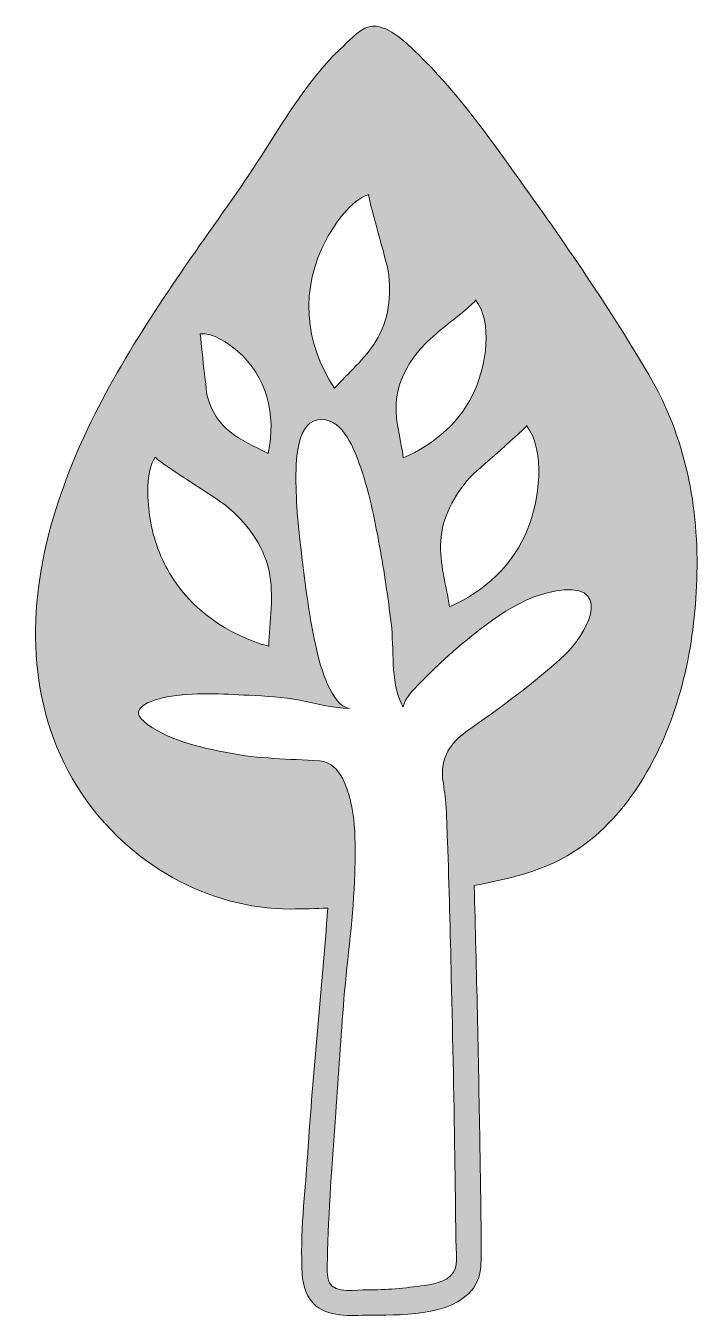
# Model space of a CAD drawing. Header units: inches. Extents: x -1 to 52, y 0 to 102.
import ezdxf

# ---------------------------------------------------------------- set-up
doc = ezdxf.new("R2010")
doc.units = ezdxf.units.IN
doc.header["$MEASUREMENT"] = 0
doc.layers.add('Layer 1', color=7, linetype='Continuous')

msp = doc.modelspace()

# ---------------------------------------------------------------- hatches: boundary and pattern name
at = {"layer": 'Layer 1', "true_color": 0x87961d}
h = msp.add_hatch(color=54, dxfattribs=at)
h.dxf.hatch_style = 2
edge = h.paths.add_edge_path()
edge.add_spline(control_points=[(20.12, 32.03), (21.13, 32.03), (22.1, 32.06), (23.04, 32.11), (22.58, 25.66), (21.88, 19.23), (21.46, 12.77), (21.25, 9.65), (20.84, 6.4), (21.03, 3.26), (21.08, 2.32), (21.37, 1.36), (22.13, 0.74), (23.29, -0.21), (25.18, 0.03), (26.59, 0.03), (29.12, 0.03), (33.5, -0.02), (34.8, 2.63), (35.17, 3.39), (35.12, 4.19), (35.13, 5.01), (35.14, 7.89), (35.08, 10.77), (35.03, 13.65), (34.92, 20.4), (34.78, 27.15), (34.58, 33.89), (37.77, 34.47), (40.81, 35.22), (43.42, 37.22), (45.39, 38.73), (46.97, 40.69), (48.21, 42.83), (50.83, 47.39), (51.98, 52.76), (52.14, 57.99), (52.32, 63.71), (51.26, 69.21), (48.33, 74.18), (45.04, 79.75), (41.31, 85.12), (37.53, 90.36), (35.28, 93.49), (32.97, 96.67), (30.19, 99.36), (29.3, 100.22), (27.96, 101.62), (26.6, 101.6), (25.73, 101.59), (24.86, 100.57), (24.27, 100.03), (23.07, 98.93), (22.03, 97.66), (21.07, 96.34), (19.22, 93.77), (17.66, 91.01), (15.84, 88.43), (13.91, 85.68), (11.95, 82.95), (10.1, 80.16), (6.41, 74.62), (3.04, 68.75), (1.24, 62.3), (-0.76, 55.16), (-0.6, 47.41), (3.67, 41.08), (7.32, 35.66), (13.52, 32.03), (20.12, 32.03)], knot_values=[0, 0, 0, 0, 1, 1, 1, 2, 2, 2, 3, 3, 3, 4, 4, 4, 5, 5, 5, 6, 6, 6, 7, 7, 7, 8, 8, 8, 9, 9, 9, 10, 10, 10, 11, 11, 11, 12, 12, 12, 13, 13, 13, 14, 14, 14, 15, 15, 15, 16, 16, 16, 17, 17, 17, 18, 18, 18, 19, 19, 19, 20, 20, 20, 21, 21, 21, 22, 22, 22, 23, 23, 23, 23], degree=3, periodic=1)
edge = h.paths.add_edge_path()
edge.add_spline(control_points=[(38.71, 70.12), (40.28, 68.09), (39.69, 64.19), (38.82, 62.01), (37.71, 59.19), (35.4, 57.03), (32.64, 55.84), (32.38, 57.55), (31.84, 59.27), (31.95, 61.01), (32.06, 62.9), (33, 64.64), (34.24, 66.03), (34.62, 66.45), (38.8, 70), (38.71, 70.12)], knot_values=[0, 0, 0, 0, 1, 1, 1, 2, 2, 2, 3, 3, 3, 4, 4, 4, 5, 5, 5, 5], degree=3, periodic=1)
edge = h.paths.add_edge_path()
edge.add_spline(control_points=[(29.29, 74.68), (30.06, 76.06), (31.24, 77.11), (32.47, 78.09), (32.64, 78.23), (34.79, 79.89), (34.69, 80.02), (36.1, 78.27), (35.47, 74.84), (34.67, 72.98), (33.6, 70.49), (31.47, 68.63), (29, 67.58), (28.61, 70.31), (27.79, 71.99), (29.29, 74.68)], knot_values=[0, 0, 0, 0, 1, 1, 1, 2, 2, 2, 3, 3, 3, 4, 4, 4, 5, 5, 5, 5], degree=3, periodic=1)
edge = h.paths.add_edge_path()
edge.add_spline(control_points=[(22.95, 84.82), (23.65, 86.09), (24.82, 87.83), (26.27, 88.34), (26.15, 88.29), (27.74, 82.82), (27.81, 82.3), (28.08, 80.41), (27.85, 78.42), (26.84, 76.78), (25.97, 75.37), (24.67, 74.28), (23.58, 73.06), (21.2, 76.63), (20.81, 80.93), (22.95, 84.82)], knot_values=[0, 0, 0, 0, 1, 1, 1, 2, 2, 2, 3, 3, 3, 4, 4, 4, 5, 5, 5, 5], degree=3, periodic=1)
edge = h.paths.add_edge_path()
edge.add_spline(control_points=[(15.93, 75.99), (18.22, 74.02), (19, 71.02), (18.35, 67.92), (16.09, 69.06), (14.23, 69.79), (13.54, 72.48), (13.46, 72.81), (12.98, 77.36), (12.99, 77.36), (14.01, 77.45), (15.2, 76.62), (15.93, 75.99)], knot_values=[0, 0, 0, 0, 1, 1, 1, 2, 2, 2, 3, 3, 3, 4, 4, 4, 4], degree=3, periodic=1)
edge = h.paths.add_edge_path()
edge.add_spline(control_points=[(9.43, 67.63), (9.35, 67.5), (14.48, 64.26), (14.98, 63.85), (16.59, 62.53), (17.96, 60.76), (18.41, 58.68), (18.83, 56.73), (18.45, 54.7), (18.39, 52.73), (15.18, 53.63), (12.28, 55.6), (10.57, 58.49), (9.75, 59.88), (9.2, 61.45), (9, 63.05), (8.82, 64.46), (8.66, 66.37), (9.43, 67.63)], knot_values=[0, 0, 0, 0, 1, 1, 1, 2, 2, 2, 3, 3, 3, 4, 4, 4, 5, 5, 5, 6, 6, 6, 6], degree=3, periodic=1)
edge = h.paths.add_edge_path()
edge.add_spline(control_points=[(10.35, 48.74), (12.46, 49.14), (14.71, 48.98), (16.83, 48.87), (18.16, 48.81), (19.51, 48.74), (20.83, 48.48), (22.13, 48.23), (23.41, 47.86), (24.75, 47.82), (23.31, 48.1), (22.47, 51.11), (22.18, 52.39), (21.68, 54.54), (21.38, 56.75), (21.11, 58.94), (20.84, 61.05), (20.58, 63.19), (20.54, 65.32), (20.52, 66.66), (20.42, 70.26), (22.22, 70.58), (24.06, 70.9), (25.03, 68.51), (25.5, 67.19), (26.27, 65.07), (26.73, 62.84), (27.13, 60.62), (27.5, 58.61), (27.79, 56.58), (28.04, 54.55), (28.29, 52.52), (27.96, 50.06), (28.85, 48.2), (28.89, 48.12), (28.93, 48.04), (28.98, 47.96), (29.17, 48.78), (30.05, 49.55), (30.61, 50.13), (31.41, 50.96), (32.26, 51.76), (33.14, 52.51), (35.52, 54.52), (38.43, 56.92), (41.67, 57.17), (45.53, 57.46), (43.32, 53.55), (41.76, 52.08), (39.37, 49.84), (36.6, 47.88), (33.93, 45.98), (32.72, 45.13), (31.97, 43.96), (32.1, 42.43), (32.16, 41.74), (32.31, 41.07), (32.35, 40.38), (32.41, 39.38), (32.45, 38.37), (32.48, 37.37), (32.61, 33.79), (32.7, 30.2), (32.78, 26.62), (32.9, 21.61), (33, 16.61), (33.07, 11.6), (33.1, 9.77), (33.13, 7.94), (33.13, 6.11), (33.14, 5.39), (33.28, 4.46), (33.1, 3.76), (32.83, 2.73), (31.54, 2.49), (30.65, 2.37), (29.15, 2.16), (27.63, 2), (26.11, 2.02), (25.41, 2.03), (23.56, 1.72), (23.18, 2.57), (22.94, 3.1), (23, 3.79), (23.01, 4.36), (23.08, 8.23), (23.4, 12.1), (23.67, 15.96), (23.88, 18.96), (24.08, 21.96), (24.32, 24.96), (24.58, 28.25), (25.09, 31.51), (25.17, 34.83), (25.23, 37.22), (25.33, 40.08), (24.22, 42.28), (23.85, 43.01), (23.25, 43.65), (22.38, 43.7), (19.96, 43.86), (17.61, 43.86), (15.21, 44.33), (13.04, 44.75), (10.25, 45.36), (8.53, 46.82), (7.18, 47.96), (9.54, 48.59), (10.35, 48.74)], knot_values=[0, 0, 0, 0, 1, 1, 1, 2, 2, 2, 3, 3, 3, 4, 4, 4, 5, 5, 5, 6, 6, 6, 7, 7, 7, 8, 8, 8, 9, 9, 9, 10, 10, 10, 11, 11, 11, 12, 12, 12, 13, 13, 13, 14, 14, 14, 15, 15, 15, 16, 16, 16, 17, 17, 17, 18, 18, 18, 19, 19, 19, 20, 20, 20, 21, 21, 21, 22, 22, 22, 23, 23, 23, 24, 24, 24, 25, 25, 25, 26, 26, 26, 27, 27, 27, 28, 28, 28, 29, 29, 29, 30, 30, 30, 31, 31, 31, 32, 32, 32, 33, 33, 33, 34, 34, 34, 35, 35, 35, 36, 36, 36, 36], degree=3, periodic=1)

# ---------------------------------------------------------------- linework, layer by layer
at = {"layer": 'Layer 1', "lineweight": 0}
for points, knots in [([(20.12, 32.03), (21.13, 32.03), (22.1, 32.06), (23.04, 32.11), (22.58, 25.66), (21.88, 19.23), (21.46, 12.77), (21.25, 9.65), (20.84, 6.4), (21.03, 3.26), (21.08, 2.32), (21.37, 1.36), (22.13, 0.74), (23.29, -0.21), (25.18, 0.03), (26.59, 0.03), (29.12, 0.03), (33.5, -0.02), (34.8, 2.63), (35.17, 3.39), (35.12, 4.19), (35.13, 5.01), (35.14, 7.89), (35.08, 10.77), (35.03, 13.65), (34.92, 20.4), (34.78, 27.15), (34.58, 33.89), (37.77, 34.47), (40.81, 35.22), (43.42, 37.22), (45.39, 38.73), (46.97, 40.69), (48.21, 42.83), (50.83, 47.39), (51.98, 52.76), (52.14, 57.99), (52.32, 63.71), (51.26, 69.21), (48.33, 74.18), (45.04, 79.75), (41.31, 85.12), (37.53, 90.36), (35.28, 93.49), (32.97, 96.67), (30.19, 99.36), (29.3, 100.22), (27.96, 101.62), (26.6, 101.6), (25.73, 101.59), (24.86, 100.57), (24.27, 100.03), (23.07, 98.93), (22.03, 97.66), (21.07, 96.34), (19.22, 93.77), (17.66, 91.01), (15.84, 88.43), (13.91, 85.68), (11.95, 82.95), (10.1, 80.16), (6.41, 74.62), (3.04, 68.75), (1.24, 62.3), (-0.76, 55.16), (-0.6, 47.41), (3.67, 41.08), (7.32, 35.66), (13.52, 32.03), (20.12, 32.03)], [0, 0, 0, 0, 1, 1, 1, 2, 2, 2, 3, 3, 3, 4, 4, 4, 5, 5, 5, 6, 6, 6, 7, 7, 7, 8, 8, 8, 9, 9, 9, 10, 10, 10, 11, 11, 11, 12, 12, 12, 13, 13, 13, 14, 14, 14, 15, 15, 15, 16, 16, 16, 17, 17, 17, 18, 18, 18, 19, 19, 19, 20, 20, 20, 21, 21, 21, 22, 22, 22, 23, 23, 23, 23]), ([(22.95, 84.82), (23.65, 86.09), (24.82, 87.83), (26.27, 88.34), (26.15, 88.29), (27.74, 82.82), (27.81, 82.3), (28.08, 80.41), (27.85, 78.42), (26.84, 76.78), (25.97, 75.37), (24.67, 74.28), (23.58, 73.06), (21.2, 76.63), (20.81, 80.93), (22.95, 84.82)], [0, 0, 0, 0, 1, 1, 1, 2, 2, 2, 3, 3, 3, 4, 4, 4, 5, 5, 5, 5]), ([(29.29, 74.68), (30.06, 76.06), (31.24, 77.11), (32.47, 78.09), (32.64, 78.23), (34.79, 79.89), (34.69, 80.02), (36.1, 78.27), (35.47, 74.84), (34.67, 72.98), (33.6, 70.49), (31.47, 68.63), (29, 67.58), (28.61, 70.31), (27.79, 71.99), (29.29, 74.68)], [0, 0, 0, 0, 1, 1, 1, 2, 2, 2, 3, 3, 3, 4, 4, 4, 5, 5, 5, 5]), ([(15.93, 75.99), (18.22, 74.02), (19, 71.02), (18.35, 67.92), (16.09, 69.06), (14.23, 69.79), (13.54, 72.48), (13.46, 72.81), (12.98, 77.36), (12.99, 77.36), (14.01, 77.45), (15.2, 76.62), (15.93, 75.99)], [0, 0, 0, 0, 1, 1, 1, 2, 2, 2, 3, 3, 3, 4, 4, 4, 4]), ([(10.35, 48.74), (12.46, 49.14), (14.71, 48.98), (16.83, 48.87), (18.16, 48.81), (19.51, 48.74), (20.83, 48.48), (22.13, 48.23), (23.41, 47.86), (24.75, 47.82), (23.31, 48.1), (22.47, 51.11), (22.18, 52.39), (21.68, 54.54), (21.38, 56.75), (21.11, 58.94), (20.84, 61.05), (20.58, 63.19), (20.54, 65.32), (20.52, 66.66), (20.42, 70.26), (22.22, 70.58), (24.06, 70.9), (25.03, 68.51), (25.5, 67.19), (26.27, 65.07), (26.73, 62.84), (27.13, 60.62), (27.5, 58.61), (27.79, 56.58), (28.04, 54.55), (28.29, 52.52), (27.96, 50.06), (28.85, 48.2), (28.89, 48.12), (28.93, 48.04), (28.98, 47.96), (29.17, 48.78), (30.05, 49.55), (30.61, 50.13), (31.41, 50.96), (32.26, 51.76), (33.14, 52.51), (35.52, 54.52), (38.43, 56.92), (41.67, 57.17), (45.53, 57.46), (43.32, 53.55), (41.76, 52.08), (39.37, 49.84), (36.6, 47.88), (33.93, 45.98), (32.72, 45.13), (31.97, 43.96), (32.1, 42.43), (32.16, 41.74), (32.31, 41.07), (32.35, 40.38), (32.41, 39.38), (32.45, 38.37), (32.48, 37.37), (32.61, 33.79), (32.7, 30.2), (32.78, 26.62), (32.9, 21.61), (33, 16.61), (33.07, 11.6), (33.1, 9.77), (33.13, 7.94), (33.13, 6.11), (33.14, 5.39), (33.28, 4.46), (33.1, 3.76), (32.83, 2.73), (31.54, 2.49), (30.65, 2.37), (29.15, 2.16), (27.63, 2), (26.11, 2.02), (25.41, 2.03), (23.56, 1.72), (23.18, 2.57), (22.94, 3.1), (23, 3.79), (23.01, 4.36), (23.08, 8.23), (23.4, 12.1), (23.67, 15.96), (23.88, 18.96), (24.08, 21.96), (24.32, 24.96), (24.58, 28.25), (25.09, 31.51), (25.17, 34.83), (25.23, 37.22), (25.33, 40.08), (24.22, 42.28), (23.85, 43.01), (23.25, 43.65), (22.38, 43.7), (19.96, 43.86), (17.61, 43.86), (15.21, 44.33), (13.04, 44.75), (10.25, 45.36), (8.53, 46.82), (7.18, 47.96), (9.54, 48.59), (10.35, 48.74)], [0, 0, 0, 0, 1, 1, 1, 2, 2, 2, 3, 3, 3, 4, 4, 4, 5, 5, 5, 6, 6, 6, 7, 7, 7, 8, 8, 8, 9, 9, 9, 10, 10, 10, 11, 11, 11, 12, 12, 12, 13, 13, 13, 14, 14, 14, 15, 15, 15, 16, 16, 16, 17, 17, 17, 18, 18, 18, 19, 19, 19, 20, 20, 20, 21, 21, 21, 22, 22, 22, 23, 23, 23, 24, 24, 24, 25, 25, 25, 26, 26, 26, 27, 27, 27, 28, 28, 28, 29, 29, 29, 30, 30, 30, 31, 31, 31, 32, 32, 32, 33, 33, 33, 34, 34, 34, 35, 35, 35, 36, 36, 36, 36]), ([(38.71, 70.12), (40.28, 68.09), (39.69, 64.19), (38.82, 62.01), (37.71, 59.19), (35.4, 57.03), (32.64, 55.84), (32.38, 57.55), (31.84, 59.27), (31.95, 61.01), (32.06, 62.9), (33, 64.64), (34.24, 66.03), (34.62, 66.45), (38.8, 70), (38.71, 70.12)], [0, 0, 0, 0, 1, 1, 1, 2, 2, 2, 3, 3, 3, 4, 4, 4, 5, 5, 5, 5]), ([(9.43, 67.63), (9.35, 67.5), (14.48, 64.26), (14.98, 63.85), (16.59, 62.53), (17.96, 60.76), (18.41, 58.68), (18.83, 56.73), (18.45, 54.7), (18.39, 52.73), (15.18, 53.63), (12.28, 55.6), (10.57, 58.49), (9.75, 59.88), (9.2, 61.45), (9, 63.05), (8.82, 64.46), (8.66, 66.37), (9.43, 67.63)], [0, 0, 0, 0, 1, 1, 1, 2, 2, 2, 3, 3, 3, 4, 4, 4, 5, 5, 5, 6, 6, 6, 6])]:
    msp.add_open_spline(points, degree=3, knots=knots, dxfattribs=at)

doc.saveas('drawing.dxf')
